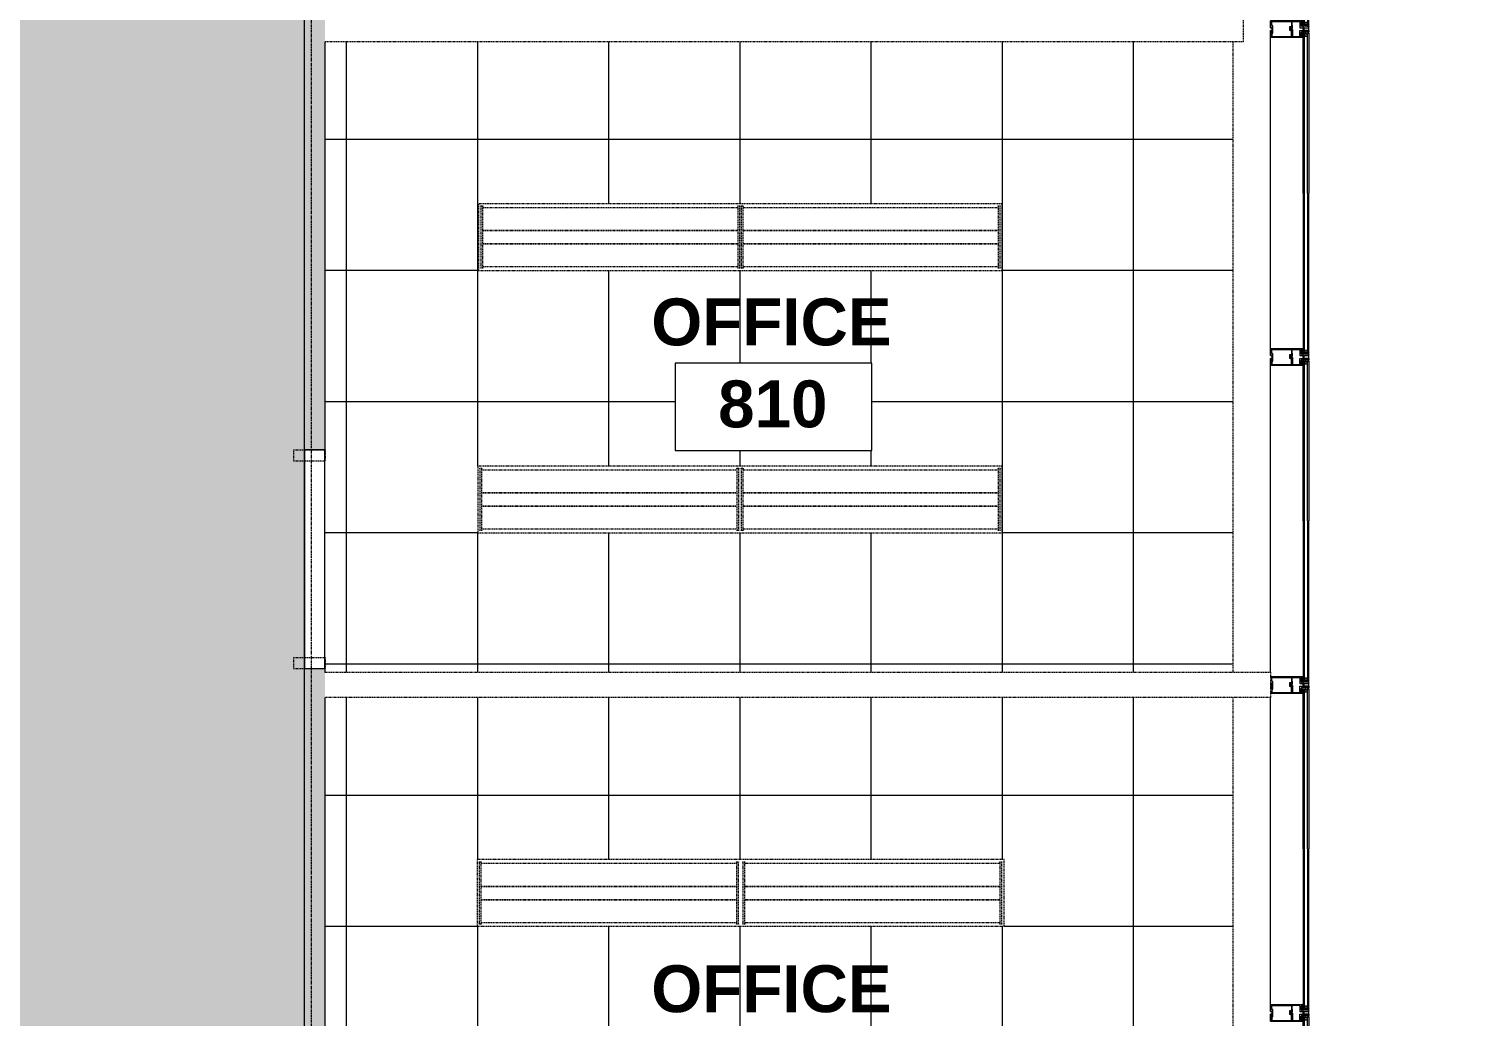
# Model space of a CAD drawing. Header units: inches. Extents: x -203 to 2853, y -968 to 768.
# Drawn here: x 1503 to 1768.9, y 44.2 to 224.9 of the extents above; entities that cross this region are included whole.
import ezdxf

# ---------------------------------------------------------------- set-up
doc = ezdxf.new("R2010")
doc.units = ezdxf.units.IN
doc.header["$MEASUREMENT"] = 0
doc.linetypes.add('Demolished', pattern=[0.1875, 0.125, -0.0625])
doc.linetypes.add('Grid Line 1_2_', pattern=[0.875, 0.5, -0.125, 0.125, -0.125])
for name, color, linetype, lineweight in [('A-CLNG', 13, 'Continuous', 13), ('A-CLNG-PATT', 13, 'Continuous', 13), ('A-DETL-GENF', 92, 'Continuous', 9), ('A-DETL-THIN', 151, 'Continuous', 9), ('A-DOOR', 31, 'Continuous', 13), ('A-DOOR-FRAM', 31, 'Continuous', 20), ('A-Glaz-Exst', 7, 'Continuous', 9), ('A-WALL', 113, 'Continuous', 13), ('A-WALL-PATT', 111, 'Continuous', 13), ('E-LITE-EQPM', 33, 'Continuous', 13), ('G-ANNO-TEXT', 231, 'Continuous', 9), ('I-WALL', 2, 'Continuous', 13), ('Jenner and Block 9fl_BB - MODIFIED_pb_dwg', 8, 'Continuous', 9), ('S-GRID', 1, 'Continuous', 9)]:
    doc.layers.add(name, color=color, linetype=linetype, lineweight=lineweight)
doc.styles.add('Swis721 Lt BT_B', font='', dxfattribs={"height": 8.583975})
doc.styles.get('Swis721 Lt BT_B').set_extended_font_data('Swis721 Lt BT', bold=True)

# ---------------------------------------------------------------- blocks, each defined once
blk = doc.blocks.new('Single Flush - OTJ_SOLIDFLUSH_ALUM-5611433-LEVEL 8 - DEMO RCP')
at = {"layer": 'A-DOOR-FRAM', "color": 250, "linetype": 'Demolished'}
for p, q in [((-20, -3.875), (-20, 1.875)), ((-20, 1.875), (-18, 1.875)), ((-18, -3.875), (-18, 1.875)), ((18.000004, -3.875), (18.000004, 1.875)), ((18.000004, 1.875), (20.000004, 1.875)), ((20.000004, -3.875), (20.000004, 1.875)), ((-20, -3.875), (-18, -3.875)), ((18.000004, -3.875), (20.000004, -3.875))]:
    blk.add_line(p, q, dxfattribs=at)
blk = doc.blocks.new('L-Recessed-Axis-Day-Acrylic - 1 x 4 - SILEA-5140763-LEVEL 8 - DEMO RCP')
at = {"layer": 'E-LITE-EQPM', "color": 7, "linetype": 'Demolished', "lineweight": 9}
for p, q in [((-23.34, 5.7), (-23.7, 5.7)), ((-23.7, 5.64), (-23.7, 5.7)), ((-23.7, 5.7), (-23.7, 5.64)), ((-23.7, -5.64), (-23.7, 5.64)), ((-23.34, 5.64), (-23.34, 5.7)), ((-23.34, 5.7), (-23.34, 5.64)), ((-23.34, 5.64), (-23.34, -5.64)), ((-23.34, 5.41), (23.34, 5.41)), ((23.7, 5.7), (23.34, 5.7)), ((23.34, 5.64), (23.34, 5.7)), ((23.34, 5.7), (23.34, 5.64)), ((23.34, -5.64), (23.34, 5.64)), ((23.7, 5.64), (23.7, 5.7)), ((23.7, 5.7), (23.7, 5.64)), ((23.7, 5.64), (23.7, -5.64)), ((-23.34, 1.24), (23.34, 1.24)), ((-23.34, 1.2), (23.34, 1.2)), ((-23.34, -1.2), (23.34, -1.2)), ((-23.34, -1.24), (23.34, -1.24)), ((-23.7, -5.64), (-23.7, -5.7)), ((-23.7, -5.7), (-23.7, -5.64)), ((-23.7, -5.7), (-23.34, -5.7)), ((-23.34, -5.41), (23.34, -5.41)), ((-23.34, -5.64), (-23.34, -5.7)), ((-23.34, -5.7), (-23.34, -5.64)), ((23.34, -5.64), (23.34, -5.7)), ((23.34, -5.7), (23.34, -5.64)), ((23.34, -5.7), (23.7, -5.7)), ((23.7, -5.64), (23.7, -5.7)), ((23.7, -5.7), (23.7, -5.64))]:
    blk.add_line(p, q, dxfattribs=at)
blk = doc.blocks.new('L-Recessed-Axis-Day-Acrylic - 1 x 4 - SILEA-V22-LEVEL 8 - DEMO RCP')
at = {"layer": 'E-LITE-EQPM', "color": 7, "linetype": 'Demolished', "lineweight": 9}
for p, q in [((-23.34, 5.7), (-23.7, 5.7)), ((-23.7, 5.64), (-23.7, 5.7)), ((-23.7, 5.7), (-23.7, 5.64)), ((-23.7, -5.64), (-23.7, 5.64)), ((-23.34, 5.64), (-23.34, 5.7)), ((-23.34, 5.7), (-23.34, 5.64)), ((-23.34, 5.64), (-23.34, -5.64)), ((-23.34, 5.41), (23.34, 5.41)), ((23.7, 5.7), (23.34, 5.7)), ((23.34, 5.64), (23.34, 5.7)), ((23.34, 5.7), (23.34, 5.64)), ((23.34, -5.64), (23.34, 5.64)), ((23.7, 5.64), (23.7, 5.7)), ((23.7, 5.7), (23.7, 5.64)), ((23.7, 5.64), (23.7, -5.64)), ((-23.34, 1.24), (23.34, 1.24)), ((-23.34, 1.2), (23.34, 1.2)), ((-23.34, -1.2), (23.34, -1.2)), ((-23.34, -1.24), (23.34, -1.24)), ((-23.7, -5.64), (-23.7, -5.7)), ((-23.7, -5.7), (-23.7, -5.64)), ((-23.7, -5.7), (-23.34, -5.7)), ((-23.34, -5.41), (23.34, -5.41)), ((-23.34, -5.64), (-23.34, -5.7)), ((-23.34, -5.7), (-23.34, -5.64)), ((23.34, -5.64), (23.34, -5.7)), ((23.34, -5.7), (23.34, -5.64)), ((23.34, -5.7), (23.7, -5.7)), ((23.7, -5.64), (23.7, -5.7)), ((23.7, -5.7), (23.7, -5.64))]:
    blk.add_line(p, q, dxfattribs=at)
blk = doc.blocks.new('Jenner and Block 9fl_BB - MODIFIED_pb_dwg_CW-STRIP-5619057-LEVEL 8 - DEMO RCP')
at = {"layer": 'A-Glaz-Exst'}
for p, q in [((-127.34, -53.32), (-127.56, -52.8)), ((-127.5, -52.64), (-124.39, -51.32)), ((-124.23, -51.38), (-123.91, -52.13)), ((-124.09, -52.63), (-124.08, -52.59)), ((-124.09, -52.78), (-124.03, -52.91)), ((-124.06, -52.65), (-124.04, -52.6)), ((-124.05, -51.17), (-123.01, -50.73)), ((-124.04, -52.43), (-123.99, -52.37)), ((-124.01, -52.57), (-123.8, -52.48)), ((-123.96, -52.47), (-123.97, -52.44)), ((-123.96, -52.36), (-123.88, -52.36)), ((-123.92, -52.42), (-123.9, -52.45)), ((-123.75, -52.48), (-123.71, -52.5)), ((-123.74, -52.44), (-123.69, -52.46)), ((-123.25, -53.69), (-123.64, -52.78)), ((-123.59, -52.56), (-123.13, -53.64)), ((-121.88, -51.54), (-122.01, -51.58)), ((-121.75, -51.73), (-121.85, -51.55)), ((-121.68, -51.87), (-121.79, -51.93)), ((-121.72, -51.64), (-121.66, -51.83)), ((-120.76, -51.54), (-120.96, -51.08)), ((-127.2, -53.33), (-127.26, -53.35)), ((-126.62, -54.54), (-127.12, -53.36)), ((-126.7, -54.61), (-126.64, -54.58)), ((-126.42, -55.17), (-123.32, -53.85)), ((-122.97, -53.7), (-121.94, -53.26))]:
    blk.add_line(p, q, dxfattribs=at)
at = {"layer": 'A-Glaz-Exst', "flags": 128}
for points in [[(-132.82, -23.8), (-121.39, -50.72), (-121.16, -50.62), (-132.59, -23.7)], [(-133.51, -24.09), (-122.34, -50.38), (-122.08, -51.01), (-121.85, -50.92), (-133.28, -23.99)], [(-122.46, -50.43), (-122.48, -50.37), (-127.89, -52.67), (-127.4, -53.82), (-127.17, -53.72), (-127.4, -53.82), (-127.89, -52.67), (-122.48, -50.37), (-122.46, -50.43), (-122.34, -50.38), (-122.46, -50.43), (-122.69, -50.53)], [(-122.34, -50.38), (-122.54, -50.87), (-122.2, -50.73), (-122.69, -50.53), (-122.37, -51.28)], [(-121.99, -50.5), (-122.02, -50.42), (-121.62, -50.24), (-121.59, -50.33)], [(-121.96, -50.56), (-121.94, -50.62), (-121.84, -50.78), (-121.49, -50.63), (-121.54, -50.45), (-121.56, -50.39)], [(-109.83, -79.22), (-121.26, -52.3), (-121.49, -52.4), (-121.22, -53.03), (-121.34, -53.08), (-121.31, -53.13), (-126.72, -55.43), (-127.21, -54.28), (-126.95, -54.17), (-126.98, -54.18), (-127.21, -54.28), (-126.72, -55.43), (-121.31, -53.13), (-121.34, -53.08), (-121.57, -53.17)], [(-123.94, -52.21), (-124.27, -52.35), (-124.17, -52.58), (-123.98, -52.5)], [(-123.87, -52.45), (-123.67, -52.37), (-124.11, -51.34)], [(-124.08, -52.57), (-124.09, -52.55), (-123.98, -52.5), (-124, -52.45), (-124.02, -52.45)], [(-123.87, -52.39), (-123.89, -52.4), (-123.87, -52.45), (-123.76, -52.41), (-123.75, -52.43)], [(-122.85, -50.8), (-122.46, -51.72), (-121.94, -51.5), (-121.95, -51.47), (-121.99, -51.48), (-122.01, -51.45), (-121.87, -51.38), (-121.85, -51.42), (-121.89, -51.45), (-121.88, -51.47), (-121.82, -51.45), (-120.96, -51.08), (-121.06, -50.85)], [(-121.87, -53.1), (-122.26, -52.18), (-121.74, -51.96), (-121.73, -51.99), (-121.77, -52.01), (-121.75, -52.05), (-121.61, -51.99), (-121.63, -51.95), (-121.67, -51.96), (-121.68, -51.93), (-121.57, -51.89), (-121.69, -51.6), (-121.7, -51.6), (-121.69, -51.6), (-121.57, -51.89), (-120.76, -51.54), (-120.67, -51.77), (-121.82, -52.26)], [(-121.82, -51.45), (-120.96, -51.08), (-121.06, -50.85), (-122.21, -51.34)], [(-122.05, -51.56), (-122.05, -51.55), (-121.94, -51.5)], [(-110.06, -79.32), (-121.22, -53.03), (-121.71, -52.83), (-121.37, -52.68), (-121.57, -53.17), (-121.88, -52.43)], [(-121.7, -51.74), (-121.82, -51.45), (-121.7, -51.74), (-121.71, -51.74)], [(-121.81, -51.97), (-121.8, -51.98), (-121.74, -51.96)], [(-121.08, -52.63), (-121.11, -52.57), (-121.15, -52.39), (-120.81, -52.24), (-120.71, -52.4), (-120.68, -52.46)], [(-121.06, -52.69), (-121.02, -52.77), (-120.62, -52.6), (-120.66, -52.52)], [(-109.37, -79.03), (-120.8, -52.1), (-120.57, -52), (-109.14, -78.93)], [(-126.88, -54.24), (-126.91, -54.19), (-127.09, -53.75), (-126.74, -54.59)], [(-126.92, -54.33), (-126.83, -54.53), (-126.86, -54.54), (-126.88, -54.5), (-126.92, -54.51), (-126.86, -54.66), (-126.82, -54.64), (-126.84, -54.6), (-126.81, -54.58), (-126.59, -55.1)]]:
    blk.add_lwpolyline(points, dxfattribs=at)
blk.add_lwpolyline([(-120.67, -51.77), (-120.76, -51.54), (-121.57, -51.89), (-120.76, -51.54)], close=True, dxfattribs=at)
at = {"layer": 'A-Glaz-Exst'}
for centre, radius in [((-121.98, -50.53), 0.0312), ((-121.57, -50.36), 0.0313), ((-121.07, -52.66), 0.0312), ((-120.67, -52.49), 0.0312)]:
    blk.add_circle(centre, radius, dxfattribs=at)
for centre, radius, start, end in [((-127.45, -52.75), 0.125, 113.0045, 203.0045), ((-124.34, -51.43), 0.125, 23.0045, 113.0045), ((-124, -51.29), 0.125, 113.0045, 203.0045), ((-124.01, -52.66), 0.089, 160.7135, 253.0177), ((-124.03, -52.23), 0.548, 263.7768, 322.8434), ((-124.09, -52.58), 0.0197, 337.7655, 23.0045), ((-123.99, -52.65), 0.0695, 179.3043, 235.285), ((-124.03, -52.58), 0.0139, 50.356, 225.537), ((-124.03, -52.44), 0.016, 138.4428, 293.0045), ((-124.03, -52.23), 0.517, 269.0257, 316.9833), ((-124.05, -52.6), 0.0118, 337.7655, 45.537), ((-124.02, -52.26), 0.451, 268.6149, 317.394), ((-124.03, -52.23), 0.673, 269.5765, 305.68), ((-124.02, -52.56), 0.0118, 230.356, 293.0045), ((-123.96, -52.4), 0.04, 87.5662, 138.4428), ((-123.94, -52.43), 0.0306, 26.7074, 199.3016), ((-123.93, -52.46), 0.0306, 206.7074, 19.3016), ((-123.97, -52.16), 0.0625, 293.0045, 23.0045), ((-123.88, -52.38), 0.016, 293.0045, 87.5662), ((-123.8, -52.47), 0.0118, 293.0045, 355.653), ((-123.77, -52.47), 0.0139, 0.472, 175.653), ((-123.75, -52.47), 0.0118, 180.472, 248.2435), ((-123.73, -52.43), 0.0197, 203.0045, 248.2435), ((-123.75, -52.55), 0.0695, 350.7239, 46.7046), ((-123.73, -52.54), 0.089, 332.9913, 65.2955), ((-122.96, -50.85), 0.125, 23.0045, 113.0045), ((-122.22, -51.15), 0.313, 76.1346, 149.8744), ((-122.18, -51.16), 0.221, 68.0045, 194.8744), ((-122.26, -51.23), 0.125, 203.0045, 293.0045), ((-121.97, -51.25), 0.257, 114.4891, 201.5199), ((-122.02, -51.55), 0.0312, 203.0045, 288.0045), ((-121.98, -53.15), 0.125, 293.0045, 23.0045), ((-121.77, -52.38), 0.125, 113.0045, 203.0045), ((-121.88, -51.57), 0.0312, 23.0045, 108.0045), ((-121.67, -52.37), 0.221, 211.1346, 338.0045), ((-121.43, -51.25), 0.531, 84.932, 141.077), ((-121.58, -52.16), 0.257, 204.4891, 291.5199), ((-121.78, -51.95), 0.0312, 118.0045, 203.0045), ((-121.69, -52.41), 0.313, 256.1346, 329.8744), ((-121.72, -51.71), 0.0313, 208.0045, 293.0045), ((-121.69, -51.63), 0.0313, 113.0045, 198.0045), ((-121.55, -50.92), 0.145, 75.2021, 272.5168), ((-121.69, -51.84), 0.0312, 298.0045, 23.0045), ((-121.46, -50.89), 0.13, 309.3067, 96.5963), ((-121.06, -50.72), 0.266, 174.932, 231.077), ((-121.01, -50.7), 0.266, 174.932, 231.077), ((-121.21, -51.77), 0.531, 264.932, 321.077), ((-120.95, -50.67), 0.266, 174.932, 231.077), ((-121.06, -52.09), 0.145, 133.4921, 330.8069), ((-120.89, -50.65), 0.266, 174.932, 231.077), ((-120.97, -52.04), 0.13, 309.4127, 96.7023), ((-120.57, -51.87), 0.266, 174.932, 231.077), ((-120.52, -51.85), 0.266, 174.932, 231.077), ((-120.46, -51.82), 0.266, 174.932, 231.077), ((-120.4, -51.8), 0.266, 174.932, 231.077), ((-127.29, -53.29), 0.0625, 203.0045, 293.0045), ((-127.18, -53.39), 0.0625, 23.0045, 113.0045), ((-127.15, -53.78), 0.0625, 23.0045, 113.0045), ((-127.15, -53.78), 0.0625, 23.0045, 113.0045), ((-126.94, -54.2), 0.0312, 23.0045, 113.0045), ((-126.94, -54.2), 0.0312, 23.0045, 113.0045), ((-126.89, -54.31), 0.0312, 113.0045, 203.0045), ((-126.91, -54.26), 0.0313, 293.0045, 23.0045), ((-126.71, -54.58), 0.0312, 203.0045, 293.0045), ((-126.65, -54.55), 0.0313, 293.0045, 23.0045), ((-126.47, -55.05), 0.125, 203.0045, 293.0045), ((-123.37, -53.73), 0.125, 293.0045, 23.0045), ((-123.02, -53.59), 0.125, 203.0045, 293.0045)]:
    blk.add_arc(centre, radius, start, end, dxfattribs=at)
blk = doc.blocks.new('Jenner and Block 9fl_BB - MODIFIED_pb_dwg_CW-STRIP-V20-LEVEL 8 - DEMO RCP')
at = {"layer": 'A-Glaz-Exst'}
for p, q in [((-127.34, -53.32), (-127.56, -52.8)), ((-127.5, -52.64), (-124.39, -51.32)), ((-124.23, -51.38), (-123.91, -52.13)), ((-124.09, -52.63), (-124.08, -52.59)), ((-124.09, -52.78), (-124.03, -52.91)), ((-124.06, -52.65), (-124.04, -52.6)), ((-124.05, -51.17), (-123.01, -50.73)), ((-124.04, -52.43), (-123.99, -52.37)), ((-124.01, -52.57), (-123.8, -52.48)), ((-123.96, -52.47), (-123.97, -52.44)), ((-123.96, -52.36), (-123.88, -52.36)), ((-123.92, -52.42), (-123.9, -52.45)), ((-123.75, -52.48), (-123.71, -52.5)), ((-123.74, -52.44), (-123.69, -52.46)), ((-123.25, -53.69), (-123.64, -52.78)), ((-123.59, -52.56), (-123.13, -53.64)), ((-121.88, -51.54), (-122.01, -51.58)), ((-121.75, -51.73), (-121.85, -51.55)), ((-121.68, -51.87), (-121.79, -51.93)), ((-121.72, -51.64), (-121.66, -51.83)), ((-120.76, -51.54), (-120.96, -51.08)), ((-127.2, -53.33), (-127.26, -53.35)), ((-126.62, -54.54), (-127.12, -53.36)), ((-126.7, -54.61), (-126.64, -54.58)), ((-126.42, -55.17), (-123.32, -53.85)), ((-122.97, -53.7), (-121.94, -53.26))]:
    blk.add_line(p, q, dxfattribs=at)
at = {"layer": 'A-Glaz-Exst', "flags": 128}
for points in [[(-132.82, -23.8), (-121.39, -50.72), (-121.16, -50.62), (-132.59, -23.7)], [(-133.51, -24.09), (-122.34, -50.38), (-122.08, -51.01), (-121.85, -50.92), (-133.28, -23.99)], [(-122.46, -50.43), (-122.48, -50.37), (-127.89, -52.67)], [(-127.89, -52.67), (-122.48, -50.37), (-122.46, -50.43), (-122.34, -50.38), (-122.46, -50.43), (-122.69, -50.53)], [(-122.34, -50.38), (-122.54, -50.87), (-122.2, -50.73), (-122.69, -50.53), (-122.37, -51.28)], [(-121.99, -50.5), (-122.02, -50.42), (-121.62, -50.24), (-121.59, -50.33)], [(-121.96, -50.56), (-121.94, -50.62), (-121.84, -50.78), (-121.49, -50.63), (-121.54, -50.45), (-121.56, -50.39)], [(-109.83, -79.22), (-121.26, -52.3), (-121.49, -52.4), (-121.22, -53.03), (-121.34, -53.08), (-121.31, -53.13), (-126.72, -55.43)], [(-126.72, -55.43), (-121.31, -53.13), (-121.34, -53.08), (-121.57, -53.17)], [(-123.94, -52.21), (-124.27, -52.35), (-124.17, -52.58), (-123.98, -52.5)], [(-123.87, -52.45), (-123.67, -52.37), (-124.11, -51.34)], [(-124.08, -52.57), (-124.09, -52.55), (-123.98, -52.5), (-124, -52.45), (-124.02, -52.45)], [(-123.87, -52.39), (-123.89, -52.4), (-123.87, -52.45), (-123.76, -52.41), (-123.75, -52.43)], [(-122.85, -50.8), (-122.46, -51.72), (-121.94, -51.5), (-121.95, -51.47), (-121.99, -51.48), (-122.01, -51.45), (-121.87, -51.38), (-121.85, -51.42), (-121.89, -51.45), (-121.88, -51.47), (-121.82, -51.45), (-120.96, -51.08), (-121.06, -50.85)], [(-121.87, -53.1), (-122.26, -52.18), (-121.74, -51.96), (-121.73, -51.99), (-121.77, -52.01), (-121.75, -52.05), (-121.61, -51.99), (-121.63, -51.95), (-121.67, -51.96), (-121.68, -51.93), (-121.57, -51.89), (-121.69, -51.6), (-121.7, -51.6), (-121.69, -51.6), (-121.57, -51.89), (-120.76, -51.54), (-120.67, -51.77), (-121.82, -52.26)], [(-121.82, -51.45), (-120.96, -51.08), (-121.06, -50.85), (-122.21, -51.34)], [(-122.05, -51.56), (-122.05, -51.55), (-121.94, -51.5)], [(-110.06, -79.32), (-121.22, -53.03), (-121.71, -52.83), (-121.37, -52.68), (-121.57, -53.17), (-121.88, -52.43)], [(-121.7, -51.74), (-121.82, -51.45), (-121.7, -51.74), (-121.71, -51.74)], [(-121.81, -51.97), (-121.8, -51.98), (-121.74, -51.96)], [(-121.08, -52.63), (-121.11, -52.57), (-121.15, -52.39), (-120.81, -52.24), (-120.71, -52.4), (-120.68, -52.46)], [(-121.06, -52.69), (-121.02, -52.77), (-120.62, -52.6), (-120.66, -52.52)], [(-109.37, -79.03), (-120.8, -52.1), (-120.57, -52), (-109.14, -78.93)], [(-126.88, -54.24), (-126.91, -54.19), (-127.09, -53.75), (-126.74, -54.59)], [(-126.92, -54.33), (-126.83, -54.53), (-126.86, -54.54), (-126.88, -54.5), (-126.92, -54.51), (-126.86, -54.66), (-126.82, -54.64), (-126.84, -54.6), (-126.81, -54.58), (-126.59, -55.1)]]:
    blk.add_lwpolyline(points, dxfattribs=at)
for points in [[(-120.67, -51.77), (-120.76, -51.54), (-121.57, -51.89), (-120.76, -51.54)], [(-127.4, -53.82), (-127.17, -53.72)], [(-127.21, -54.28), (-126.95, -54.17), (-126.98, -54.18)]]:
    blk.add_lwpolyline(points, close=True, dxfattribs=at)
at = {"layer": 'A-Glaz-Exst'}
for centre, radius in [((-121.98, -50.53), 0.0312), ((-121.57, -50.36), 0.0313), ((-121.07, -52.66), 0.0312), ((-120.67, -52.49), 0.0312)]:
    blk.add_circle(centre, radius, dxfattribs=at)
for centre, radius, start, end in [((-127.45, -52.75), 0.125, 113.0045, 203.0045), ((-124.34, -51.43), 0.125, 23.0045, 113.0045), ((-124, -51.29), 0.125, 113.0045, 203.0045), ((-124.01, -52.66), 0.089, 160.7135, 253.0177), ((-124.03, -52.23), 0.548, 263.7768, 322.8434), ((-124.09, -52.58), 0.0197, 337.7655, 23.0045), ((-123.99, -52.65), 0.0695, 179.3043, 235.285), ((-124.03, -52.58), 0.0139, 50.356, 225.537), ((-124.03, -52.44), 0.016, 138.4428, 293.0045), ((-124.03, -52.23), 0.517, 269.0257, 316.9833), ((-124.05, -52.6), 0.0118, 337.7655, 45.537), ((-124.02, -52.26), 0.451, 268.6149, 317.394), ((-124.03, -52.23), 0.673, 269.5765, 305.68), ((-124.02, -52.56), 0.0118, 230.356, 293.0045), ((-123.96, -52.4), 0.04, 87.5662, 138.4428), ((-123.94, -52.43), 0.0306, 26.7074, 199.3016), ((-123.93, -52.46), 0.0306, 206.7074, 19.3016), ((-123.97, -52.16), 0.0625, 293.0045, 23.0045), ((-123.88, -52.38), 0.016, 293.0045, 87.5662), ((-123.8, -52.47), 0.0118, 293.0045, 355.653), ((-123.77, -52.47), 0.0139, 0.472, 175.653), ((-123.75, -52.47), 0.0118, 180.472, 248.2435), ((-123.73, -52.43), 0.0197, 203.0045, 248.2435), ((-123.75, -52.55), 0.0695, 350.7239, 46.7046), ((-123.73, -52.54), 0.089, 332.9913, 65.2955), ((-122.96, -50.85), 0.125, 23.0045, 113.0045), ((-122.22, -51.15), 0.313, 76.1346, 149.8744), ((-122.18, -51.16), 0.221, 68.0045, 194.8744), ((-122.26, -51.23), 0.125, 203.0045, 293.0045), ((-121.97, -51.25), 0.257, 114.4891, 201.5199), ((-122.02, -51.55), 0.0312, 203.0045, 288.0045), ((-121.98, -53.15), 0.125, 293.0045, 23.0045), ((-121.77, -52.38), 0.125, 113.0045, 203.0045), ((-121.88, -51.57), 0.0312, 23.0045, 108.0045), ((-121.67, -52.37), 0.221, 211.1346, 338.0045), ((-121.43, -51.25), 0.531, 84.932, 141.077), ((-121.58, -52.16), 0.257, 204.4891, 291.5199), ((-121.78, -51.95), 0.0312, 118.0045, 203.0045), ((-121.69, -52.41), 0.313, 256.1346, 329.8744), ((-121.72, -51.71), 0.0313, 208.0045, 293.0045), ((-121.69, -51.63), 0.0313, 113.0045, 198.0045), ((-121.55, -50.92), 0.145, 75.2021, 272.5168), ((-121.69, -51.84), 0.0312, 298.0045, 23.0045), ((-121.46, -50.89), 0.13, 309.3067, 96.5963), ((-121.06, -50.72), 0.266, 174.932, 231.077), ((-121.01, -50.7), 0.266, 174.932, 231.077), ((-121.21, -51.77), 0.531, 264.932, 321.077), ((-120.95, -50.67), 0.266, 174.932, 231.077), ((-121.06, -52.09), 0.145, 133.4921, 330.8069), ((-120.89, -50.65), 0.266, 174.932, 231.077), ((-120.97, -52.04), 0.13, 309.4127, 96.7023), ((-120.57, -51.87), 0.266, 174.932, 231.077), ((-120.52, -51.85), 0.266, 174.932, 231.077), ((-120.46, -51.82), 0.266, 174.932, 231.077), ((-120.4, -51.8), 0.266, 174.932, 231.077), ((-127.29, -53.29), 0.0625, 203.0045, 293.0045), ((-127.18, -53.39), 0.0625, 23.0045, 113.0045), ((-127.15, -53.78), 0.0625, 23.0045, 113.0045), ((-127.15, -53.78), 0.0625, 23.0045, 113.0045), ((-126.94, -54.2), 0.0312, 23.0045, 113.0045), ((-126.94, -54.2), 0.0312, 23.0045, 113.0045), ((-126.89, -54.31), 0.0312, 113.0045, 203.0045), ((-126.91, -54.26), 0.0313, 293.0045, 23.0045), ((-126.71, -54.58), 0.0312, 203.0045, 293.0045), ((-126.65, -54.55), 0.0313, 293.0045, 23.0045), ((-126.47, -55.05), 0.125, 203.0045, 293.0045), ((-123.37, -53.73), 0.125, 293.0045, 23.0045), ((-123.02, -53.59), 0.125, 203.0045, 293.0045)]:
    blk.add_arc(centre, radius, start, end, dxfattribs=at)
blk = doc.blocks.new('Jenner and Block 9fl_BB - MODIFIED_pb_dwg-4752101-LEVEL 8 - DEMO RCP')
at = {"layer": 'A-Glaz-Exst'}
for p, q in [((1730.17, 166.45), (1730.17, 223.45)), ((1730.17, 107.26), (1730.17, 163.45)), ((1730.17, 46.45), (1730.17, 102.64))]:
    blk.add_line(p, q, dxfattribs=at)
at = {"rotation": 336.9955198969619}
for name, p in [('Jenner and Block 9fl_BB - MODIFIED_pb_dwg_CW-STRIP-5619057-LEVEL 8 - DEMO RCP', (1868.48, 224.95)), ('Jenner and Block 9fl_BB - MODIFIED_pb_dwg_CW-STRIP-5619057-LEVEL 8 - DEMO RCP', (1868.48, 164.95)), ('Jenner and Block 9fl_BB - MODIFIED_pb_dwg_CW-STRIP-V20-LEVEL 8 - DEMO RCP', (1868.48, 104.95)), ('Jenner and Block 9fl_BB - MODIFIED_pb_dwg_CW-STRIP-5619057-LEVEL 8 - DEMO RCP', (1868.48, 44.95))]:
    blk.add_blockref(name, p, dxfattribs=at)

msp = doc.modelspace()

# ---------------------------------------------------------------- hatches: boundary and pattern name
at = {"layer": 'A-CLNG-PATT', "linetype": 'Demolished'}
h = msp.add_hatch(dxfattribs=at)
h.set_pattern_fill('FP_6', color=135, style=0, pattern_type=2)
h.set_pattern_definition([(270, (1585.11, -11.207), (-24, -1e-15), []), (180, (1585.11, -11.207), (3e-15, 24), [])])
h.paths.add_polyline_path([(1242.64, -524.94), (1674.68, -524.94), (1674.68, -524.65), (1723.3, -524.65), (1723.3, -378.61), (1502.19, -378.61), (1502.19, -381.44), (1198.61, -381.44), (1198.61, -415.71), (1608.83, -415.71), (1608.83, -419.21), (1198.61, -419.21), (1198.61, -524.94), (1203.94, -524.94)], flags=0)
h.paths.add_polyline_path([(1553.86, -523.31), (1542.73, -523.31), (1542.73, -499.31), (1566.73, -499.31), (1566.73, -523.31)], flags=0)
h.paths.add_polyline_path([(1266.11, -523.31), (1242.73, -523.31), (1242.73, -499.31), (1266.73, -499.31), (1266.73, -523.31)], flags=0)
h.paths.add_polyline_path([(1429.11, -482.21), (1428.33, -482.11), (1427.61, -481.81), (1426.99, -481.33), (1426.51, -480.71), (1426.21, -479.98), (1426.11, -479.21), (1426.21, -478.43), (1426.51, -477.71), (1426.99, -477.09), (1427.61, -476.61), (1428.33, -476.31), (1429.11, -476.21), (1429.89, -476.31), (1430.61, -476.61), (1431.23, -477.09), (1431.71, -477.71), (1432.01, -478.43), (1432.11, -479.21), (1432.01, -479.98), (1431.71, -480.71), (1431.23, -481.33), (1430.61, -481.81), (1429.89, -482.11)], flags=0)
h.paths.add_polyline_path([(1357.11, -482.21), (1356.33, -482.11), (1355.61, -481.81), (1354.99, -481.33), (1354.51, -480.71), (1354.21, -479.98), (1354.11, -479.21), (1354.21, -478.43), (1354.51, -477.71), (1354.99, -477.09), (1355.61, -476.61), (1356.33, -476.31), (1357.11, -476.21), (1357.89, -476.31), (1358.61, -476.61), (1359.23, -477.09), (1359.71, -477.71), (1360.01, -478.43), (1360.11, -479.21), (1360.01, -479.98), (1359.71, -480.71), (1359.23, -481.33), (1358.61, -481.81), (1357.89, -482.11)], flags=0)
h.paths.add_polyline_path([(1213.11, -482.21), (1212.33, -482.11), (1211.61, -481.81), (1210.99, -481.33), (1210.51, -480.71), (1210.21, -479.98), (1210.11, -479.21), (1210.21, -478.43), (1210.51, -477.71), (1210.99, -477.09), (1211.61, -476.61), (1212.33, -476.31), (1213.11, -476.21), (1213.89, -476.31), (1214.61, -476.61), (1215.23, -477.09), (1215.71, -477.71), (1216.01, -478.43), (1216.11, -479.21), (1216.01, -479.98), (1215.71, -480.71), (1215.23, -481.33), (1214.61, -481.81), (1213.89, -482.11)], flags=0)
h.paths.add_polyline_path([(1501.11, -482.21), (1500.33, -482.11), (1499.61, -481.81), (1498.99, -481.33), (1498.51, -480.71), (1498.21, -479.98), (1498.11, -479.21), (1498.21, -478.43), (1498.51, -477.71), (1498.99, -477.09), (1499.61, -476.61), (1500.33, -476.31), (1501.11, -476.21), (1501.89, -476.31), (1502.61, -476.61), (1503.23, -477.09), (1503.71, -477.71), (1504.01, -478.43), (1504.11, -479.21), (1504.01, -479.98), (1503.71, -480.71), (1503.23, -481.33), (1502.61, -481.81), (1501.89, -482.11)], flags=0)
h.paths.add_polyline_path([(1285.11, -482.21), (1284.33, -482.11), (1283.61, -481.81), (1282.99, -481.33), (1282.51, -480.71), (1282.21, -479.98), (1282.11, -479.21), (1282.21, -478.43), (1282.51, -477.71), (1282.99, -477.09), (1283.61, -476.61), (1284.33, -476.31), (1285.11, -476.21), (1285.89, -476.31), (1286.61, -476.61), (1287.23, -477.09), (1287.71, -477.71), (1288.01, -478.43), (1288.11, -479.21), (1288.01, -479.98), (1287.71, -480.71), (1287.23, -481.33), (1286.61, -481.81), (1285.89, -482.11)], flags=0)
h.paths.add_polyline_path([(1698.78, -373.99), (1699.3, -373.99), (1699.3, -29.34), (1553.86, -29.34), (1553.86, -373.99), (1618.11, -373.99), (1618.11, -349.99), (1618.61, -349.99), (1618.61, -373.99), (1678.11, -373.99), (1678.11, -349.99), (1678.61, -349.99), (1678.61, -373.99), (1698.77, -373.99)], flags=0)
h.paths.add_polyline_path([(1558.61, -372.77), (1558.11, -372.77), (1558.11, -348.77), (1558.61, -348.77), (1558.61, -370.03)], flags=0)
h.paths.add_polyline_path([(1585.11, -312.98), (1584.99, -312.98), (1584.99, -309.43), (1680.99, -309.43), (1680.99, -312.98), (1618.11, -312.98)], flags=0)
h.paths.add_polyline_path([(1585.11, -216.98), (1585.11, -213.43), (1680.99, -213.43), (1680.99, -216.98)], flags=0)
h.paths.add_polyline_path([(1610.32, -208.6), (1610.32, -192.6), (1646.32, -192.6), (1646.32, -208.6)], flags=0)
h.paths.add_polyline_path([(1585.11, -144.98), (1585.11, -141.43), (1680.99, -141.43), (1680.99, -144.98), (1610.32, -144.98)], flags=0)
h.paths.add_polyline_path([(1668.4, -72.98), (1585.11, -72.98), (1585.11, -69.43), (1681.11, -69.43), (1681.11, -72.98)], flags=0)
h.paths.add_polyline_path([(1582.87, -13.03), (1723.3, -13.03), (1723.3, 102.64), (1557.17, 102.64), (1557.17, -1.34), (1582.73, -1.34), (1582.73, -13.03)], flags=0)
h.paths.add_polyline_path([(1678.07, 12.79), (1585, 12.79), (1585, 25), (1680.95, 25), (1680.95, 12.79)], flags=0)
h.paths.add_polyline_path([(1629.69, 25.83), (1621.25, 25.83), (1621.25, 41.83), (1657.25, 41.83), (1657.25, 25.83)], flags=0)
h.paths.add_polyline_path([(1681.43, 60.79), (1585, 60.79), (1585, 73), (1681.43, 73), (1681.43, 64.04)], flags=0)
h.paths.add_polyline_path([(1585.07, 107.26), (1723.3, 107.26), (1723.3, 222.64), (1557.17, 222.64), (1557.17, 107.26), (1585, 107.26)], flags=0)
h.paths.add_polyline_path([(1681.11, 132.79), (1585.11, 132.79), (1585.11, 145), (1681.11, 145), (1681.11, 133.27)], flags=0)
h.paths.add_polyline_path([(1649.05, 147.83), (1621.25, 147.83), (1621.25, 163.83), (1657.25, 163.83), (1657.25, 147.83)], flags=0)
h.paths.add_polyline_path([(1677.76, 180.79), (1585.27, 180.79), (1585.27, 193), (1681.11, 193), (1681.11, 180.79)], flags=0)
h.paths.add_polyline_path([(1567.47, 227.26), (1723.3, 227.26), (1723.3, 346.96), (1557.17, 346.96), (1557.17, 227.26), (1566.89, 227.26)], flags=0)
h.paths.add_polyline_path([(1681.06, 252.79), (1585.11, 252.79), (1585.11, 265), (1681.06, 265), (1681.06, 257.88)], flags=0)
h.paths.add_polyline_path([(1629.69, 266.83), (1621.25, 266.83), (1621.25, 282.83), (1657.25, 282.83), (1657.25, 266.83), (1639.37, 266.83)], flags=0)
h.paths.add_polyline_path([(1590.99, 300.79), (1585.11, 300.79), (1585.11, 313), (1681.22, 313), (1681.22, 300.79), (1600.66, 300.79)], flags=0)
at = {"layer": 'A-DETL-GENF'}
h = msp.add_hatch(color=9, dxfattribs=at)
h.paths.add_polyline_path([(660.98, -433.44), (660.98, -433.94), (656.69, -433.94), (656.69, -433.44)], flags=0)
h.paths.add_polyline_path([(131.76, -847.99), (290.74, -780.5), (227.71, -632.01), (203.3, -642.37), (194.97, -622.75), (199.23, -620.94), (205.75, -636.3), (297.88, -597.2), (299.68, -601.45), (231.97, -630.2), (295, -778.69), (401.08, -733.65), (338.06, -585.16), (336.5, -585.82), (334.7, -581.57), (419.28, -545.66), (421.09, -549.92), (342.31, -583.36), (405.34, -731.84), (515.31, -685.15), (511.69, -685.15), (511.69, -619.4), (491.89, -619.4), (491.89, -612.4), (492.01, -612.4), (492.01, -532.94), (471.73, -532.94), (471.73, -528.42), (457.91, -534.29), (456.1, -530.03), (470.83, -523.78), (471.73, -525.91), (471.73, -508.94), (495.73, -508.94), (495.73, -510.53), (555.67, -510.53), (555.67, -394.75), (560.67, -394.75), (560.67, -437.31), (560.17, -437.31), (560.17, -441.94), (560.67, -441.94), (560.67, -498.09), (620.88, -498.09), (620.88, -477.65), (625.88, -477.65), (625.88, -500.46), (758.51, -500.46), (758.46, -433.94), (754.23, -433.94), (754.23, -433.44), (758.51, -433.44), (758.51, -376.94), (697.48, -376.94), (697.48, -433.44), (721.73, -433.44), (721.73, -433.94), (693.48, -433.94), (693.48, -433.44), (696.98, -433.43), (696.98, -376.94), (661.48, -376.94), (661.48, -433.44), (660.98, -433.44), (660.98, -376.94), (625.46, -376.94), (625.46, -433.44), (624.19, -433.44), (624.19, -433.94), (625.46, -433.94), (625.46, -441.94), (600.17, -441.94), (600.17, -437.31), (620.83, -437.31), (620.83, -304.37), (601.17, -304.37), (601.17, -299.75), (634.61, -299.75), (634.61, -357.01), (665.48, -357.01), (665.48, -344.95), (665.98, -344.95), (665.98, -357.01), (696.98, -357.01), (696.98, -299.95), (699.23, -299.95), (699.23, -300.45), (697.48, -300.45), (697.48, -357.01), (733.48, -357.01), (733.48, -300.45), (731.73, -300.45), (731.73, -299.95), (757.71, -299.95), (757.71, -300.45), (733.98, -300.45), (733.98, -357.01), (793.96, -357.01), (793.96, -300.45), (790.21, -300.45), (790.21, -299.95), (793.96, -299.95), (793.96, -230.99), (634.98, -230.99), (634.98, -254.99), (560.67, -254.98), (560.67, -299.75), (561.17, -299.75), (561.17, -304.37), (560.67, -304.37), (560.67, -346.75), (555.67, -346.75), (555.67, -249.98), (564.59, -249.98), (564.59, -200.84), (575.84, -200.84), (575.84, -243.74), (630.36, -243.74), (630.36, -224.99), (674.86, -224.99), (674.86, -160.84), (555.74, -160.84), (555.74, 0.66), (596.73, 0.66), (596.73, -16.34), (638.73, -16.34), (638.73, 0.66), (700.73, 0.66), (700.73, -16.34), (742.73, -16.34), (742.73, 0.66), (804.73, 0.66), (804.73, -16.34), (846.73, -16.34), (846.73, 0.66), (908.73, 0.66), (908.73, -16.34), (950.73, -16.34), (950.73, 0.66), (1498.61, 0.66), (1498.61, -374.55), (1553.42, -374.55), (1553.42, 351.59), (1718.67, 351.59), (1718.67, 360.59), (1723.3, 360.59), (1723.3, 351.59), (1910.23, 351.59), (1910.23, 580.43), (-120.35, 580.43), (-120.35, 406.96), (48.71, 406.96), (48.71, 428.91), (66.73, 428.91), (66.73, 424.29), (53.33, 424.29), (53.33, 330.65), (48.71, 330.65), (48.71, 402.34), (-120.35, 402.34), (-120.35, 286.96), (48.71, 286.96), (48.71, 290.65), (53.33, 290.65), (53.33, 280.65), (48.71, 280.65), (48.71, 282.34), (-120.35, 282.34), (-120.35, 166.96), (48.71, 166.96), (48.71, 240.65), (53.33, 240.65), (53.33, 160.65), (48.71, 160.65), (48.71, 162.34), (-120.35, 162.34), (-120.35, 0.55), (-80.76, 0.55), (-80.76, -14.04), (48.71, -14.04), (48.71, 120.65), (53.33, 120.65), (53.33, -25.35), (48.71, -25.35), (48.71, -18.66), (-80.76, -18.66), (-80.76, -30.95), (-120.35, -30.95), (-120.35, -193.04), (48.71, -193.04), (48.71, -65.35), (53.33, -65.35), (53.33, -220.93), (67.88, -255.19), (63.62, -257), (48.71, -221.87), (48.71, -197.66), (-120.35, -197.66), (-120.35, -254.17), (-74.95, -361.1), (79.91, -295.37), (79.25, -293.82), (83.5, -292.01), (138.94, -422.62), (134.69, -424.43), (81.71, -299.63), (-73.15, -365.36), (42.29, -637.25), (197.13, -571.52), (169.07, -505.43), (173.33, -503.62), (203.19, -573.97), (182.94, -582.57), (183.6, -584.12), (179.34, -585.93), (178.68, -584.37), (44.1, -641.5), (120.3, -820.99)], flags=0)
h.paths.add_polyline_path([(225.76, -805.76), (216.38, -783.67), (238.47, -774.29), (247.85, -796.38), (227.71, -804.93)], flags=0)
h.paths.add_polyline_path([(446.67, -711.97), (437.29, -689.88), (459.38, -680.5), (468.76, -702.59), (455.33, -708.29)], flags=0)
h.paths.add_polyline_path([(516.31, -684.73), (893.34, -524.65), (963.74, -524.65), (963.74, -523.31), (943.94, -523.31), (943.94, -499.31), (963.74, -499.31), (963.74, -496.94), (968.74, -496.94), (968.74, -456.94), (963.74, -456.94), (963.74, -457.44), (946.48, -457.44), (946.48, -308.86), (799.96, -308.86), (799.96, -363.01), (764.51, -363.01), (764.51, -516.53), (744.73, -516.53), (744.73, -518.83), (942.73, -518.83), (942.73, -523.83), (744.73, -523.83), (744.73, -532.94), (725.26, -532.94), (725.26, -561.42), (744.73, -561.42), (744.73, -585.42), (725.26, -585.42), (725.26, -591.53), (659.62, -619.4), (590.81, -619.4), (590.81, -647.06), (516.73, -647.06), (516.73, -643.56), (587.31, -643.56), (587.31, -619.4), (516.31, -619.4), (516.31, -647.06)], flags=0)
h.paths.add_polyline_path([(658.19, -612.4), (718.26, -586.9), (718.26, -516.53), (499.01, -516.53), (499.01, -612.4), (641.71, -612.4)], flags=0)
h.paths.add_polyline_path([(266.06, -553.39), (246.26, -506.74), (353.03, -461.4), (225.02, -159.89), (218.14, -162.82), (216.66, -159.37), (120.3, -200.48), (112, -180.92), (112, -35.66), (108.25, -35.66), (108.25, 5.05), (112.87, 5.05), (112.87, -31.04), (203.26, -31.04), (203.26, 5.05), (260.18, 5.05), (261.13, 4.11), (257.73, 4.11), (257.73, 0.96), (258.26, 0.43), (250.87, 0.43), (250.87, -35.66), (237.05, -35.66), (237.05, -149.24), (363.42, -149.24), (363.42, -0.52), (297.73, -0.52), (297.73, 4.11), (495.73, 4.11), (495.73, -81.52), (491.11, -81.52), (491.11, -0.52), (368.05, -0.52), (368.05, -149.24), (491.11, -149.24), (491.11, -121.52), (495.73, -121.52), (495.73, -271.65), (491.11, -271.65), (491.11, -229.94), (467.11, -229.94), (467.11, -196.21), (491.11, -196.21), (491.11, -153.87), (237.05, -153.87), (237.05, -179.26), (294.82, -315.34), (491.11, -315.34), (491.11, -311.65), (495.73, -311.65), (495.73, -455.18), (418.47, -487.97), (416.67, -483.71), (491.11, -452.12), (491.11, -319.96), (296.78, -319.96), (374, -501.83), (379.85, -499.34), (381.65, -503.6), (372.58, -507.45), (361.98, -482.48), (304.78, -506.77), (315.23, -531.4), (266.31, -553.28)], flags=0)
h.paths.add_polyline_path([(266.31, -548.22), (309.2, -529.03), (293.38, -491.75), (250.13, -510.11), (250.18, -510.21), (271.83, -501.02), (281.21, -523.11), (259.56, -532.3), (266.06, -547.64)], flags=0)
h.paths.add_polyline_path([(3.31, -538.98), (-6.07, -516.89), (16.02, -507.51), (25.4, -529.6), (16.02, -533.58)], flags=0)
h.paths.add_polyline_path([(27.39, -520.28), (25.5, -516.06), (150.98, -462.8), (150.32, -461.25), (154.57, -459.44), (157.7, -466.8), (153.44, -468.61), (152.78, -467.06), (41.85, -514.15)], flags=0)
h.paths.add_polyline_path([(758.51, -510.53), (758.51, -505.09), (560.67, -505.09), (560.67, -510.53), (720.73, -510.53), (720.73, -508.94), (744.73, -508.94), (744.73, -510.53), (752.03, -510.53)], flags=0)
h.paths.add_polyline_path([(302.97, -502.51), (360.17, -478.23), (354.84, -465.66), (297.64, -489.95), (302.68, -501.83)], flags=0)
h.paths.add_polyline_path([(963.74, -452.44), (963.74, -308.86), (951.48, -308.86), (951.48, -452.44), (958.13, -452.44)], flags=0)
h.paths.add_polyline_path([(758.51, -370.94), (758.51, -363.01), (625.46, -363.01), (625.46, -370.94), (739.48, -370.94)], flags=0)
h.paths.add_polyline_path([(625.46, -357.01), (631.11, -357.01), (631.11, -304.37), (625.46, -304.37), (625.46, -350.03)], flags=0)
h.paths.add_polyline_path([(967.22, -347.36), (968.74, -347.36), (968.74, -342.74), (967.22, -342.74)], flags=0)
h.paths.add_polyline_path([(958.13, -303.86), (963.74, -303.86), (963.74, -267.34), (968.74, -267.34), (968.74, -227.34), (965.73, -227.33), (965.73, -224.72), (769.74, -224.72), (769.74, -224.99), (799.96, -224.99), (799.96, -303.86), (951.48, -303.86)], flags=0)
h.paths.add_polyline_path([(766.24, -224.99), (766.22, -205.94), (679.48, -205.94), (679.48, -224.99), (739.48, -224.99)], flags=0)
h.paths.add_polyline_path([(967.24, -222.33), (968.13, -222.33), (968.13, -204.94), (965.44, -204.94), (965.44, -199.94), (988.73, -199.94), (988.73, -161.74), (993.73, -161.74), (993.73, -121.74), (988.73, -121.74), (988.73, -121.34), (980.11, -121.34), (980.11, -122.59), (769.74, -122.59), (769.74, -217.72), (965.73, -217.72), (965.73, -222.33), (967.23, -222.33)], flags=0)
h.paths.add_polyline_path([(491.11, -201.31), (491.11, -200.83), (471.73, -200.83), (471.73, -201.31), (472.22, -201.31)], flags=0)
h.paths.add_polyline_path([(721.93, -201.31), (766.24, -201.31), (766.24, -119.34), (679.48, -119.34), (679.48, -201.31)], flags=0)
h.paths.add_polyline_path([(232.42, -168.37), (232.42, -156.73), (228.24, -158.51), (229.11, -160.57)], flags=0)
h.paths.add_polyline_path([(584.66, -146.84), (668.23, -146.84), (668.23, -111.34), (771.73, -111.34), (771.73, -24.34), (569.74, -24.34), (569.74, -146.84)], flags=0)
h.paths.add_polyline_path([(817.11, -111.34), (979.73, -111.34), (979.73, -24.34), (776.36, -24.34), (776.36, -111.34)], flags=0)
h.paths.add_polyline_path([(207.88, -31.04), (232.42, -31.04), (232.42, -29.34), (220.73, -29.34), (220.73, -1.34), (246.25, -1.34), (246.25, 0.43), (207.88, 0.43), (207.88, -29.43)], flags=0)
h.paths.add_polyline_path([(246.25, -31.04), (246.25, -29.34), (237.05, -29.34), (237.05, -31.04)], flags=0)
h.paths.add_polyline_path([(-93.75, -27.45), (-84.26, -27.45), (-84.26, -27.34), (-117.75, -27.34), (-117.75, -2.95), (-120.35, -2.95), (-120.35, -27.45), (-117.75, -27.45)], flags=0)
h.paths.add_polyline_path([(1495.17, 70.48), (1473.05, 70.48), (1473.05, 222.43), (1334.05, 222.43), (1334.05, 99.48), (1442.73, 99.48), (1442.73, 70.92), (1220.42, 70.92), (1220.42, 99.48), (1329.42, 99.48), (1329.42, 222.43), (1167.42, 222.43), (1167.42, 137.87), (1166.99, 137.87), (1166.99, 106.37), (1167.42, 106.37), (1167.42, 70.48), (1162.8, 70.48), (1162.8, 70.92), (1009.8, 70.92), (1009.8, 133.25), (931.42, 133.25), (931.42, 70.48), (766.8, 70.48), (766.8, 103.43), (726.05, 103.43), (726.05, 294.15), (766.8, 294.15), (766.8, 350.67), (785.11, 350.67), (785.11, 346.92), (771.42, 346.92), (771.42, 227.06), (826.8, 227.06), (826.8, 346.92), (825.11, 346.92), (825.11, 350.67), (1166.99, 350.67), (1166.99, 227.06), (1492.42, 227.06), (1492.42, 347.74), (1497.05, 347.74), (1497.05, 222.43), (1477.67, 222.43), (1477.67, 75.11), (1495.17, 75.11), (1495.17, 70.92)], flags=0)
h.paths.add_polyline_path([(453.4, 72.48), (430.42, 72.48), (430.42, 109.37), (435.05, 109.37), (435.05, 77.11), (557.42, 77.11), (557.42, 182.43), (528.42, 182.43), (528.42, 187.24), (533.05, 187.24), (533.05, 187.06), (557.42, 187.06), (557.42, 226.43), (533.05, 226.43), (533.05, 226.24), (528.42, 226.24), (528.42, 226.43), (396.05, 226.43), (396.05, 151.06), (436.94, 151.06), (436.94, 146.43), (354.94, 146.43), (354.94, 151.06), (378.94, 151.06), (378.94, 226.43), (229.67, 226.43), (229.67, 187.33), (265.36, 187.33), (265.36, 182.71), (229.67, 182.71), (229.67, 77.11), (354.94, 77.11), (354.94, 109.37), (359.57, 109.37), (359.57, 72.48), (108.25, 72.48), (108.25, 129.02), (112.87, 129.02), (112.87, 77.11), (225.04, 77.11), (225.04, 176.71), (112.87, 176.71), (112.87, 169.02), (108.25, 169.02), (108.25, 181.33), (225.04, 181.33), (225.04, 348.74), (107.25, 348.74), (107.25, 353.37), (229.67, 353.37), (229.67, 231.06), (557.42, 231.06), (557.42, 353.37), (589.73, 353.37), (589.73, 348.74), (562.05, 348.74), (562.05, 231.06), (589.73, 231.06), (589.73, 226.43), (562.05, 226.43), (562.05, 77.11), (590.73, 77.11), (590.73, 72.48), (491.11, 72.48)], flags=0)
h.paths.add_polyline_path([(667.05, 103.43), (648.8, 103.43), (648.8, 294.15), (667.05, 294.15), (667.05, 108.06)], flags=0)
h.paths.add_polyline_path([(766.8, 108.06), (766.8, 289.52), (730.67, 289.52), (730.67, 108.06), (739.48, 108.06)], flags=0)
h.paths.add_polyline_path([(653.42, 108.06), (662.42, 108.06), (662.42, 289.52), (653.42, 289.52), (653.42, 117.06)], flags=0)
h.paths.add_polyline_path([(383.57, 151.06), (391.42, 151.06), (391.42, 226.43), (383.57, 226.43), (383.57, 151.95)], flags=0)
h.paths.add_polyline_path([(1723.3, 400.59), (1718.67, 400.59), (1718.67, 419.29), (1716.73, 419.29), (1716.73, 423.91), (1718.67, 423.91), (1718.67, 580.15), (1723.3, 580.15), (1723.3, 410.17)], flags=0)
h.paths.add_polyline_path([(1647.79, 409.29), (1609.73, 409.29), (1609.73, 413.91), (1612.42, 413.91), (1612.42, 580.15), (1617.05, 580.15), (1617.05, 413.91), (1663.42, 413.91), (1663.42, 423.91), (1676.73, 423.91), (1676.73, 419.29), (1668.05, 419.29), (1668.05, 409.29), (1663.42, 409.29)], flags=0)
h.paths.add_polyline_path([(1497.05, 409.29), (1422.73, 409.29), (1422.73, 413.91), (1492.42, 413.91), (1492.42, 580.15), (1497.05, 580.15), (1497.05, 413.91), (1569.73, 413.91), (1569.73, 409.29), (1513.58, 409.29)], flags=0)
h.paths.add_polyline_path([(1372.42, 409.29), (1301.73, 409.29), (1301.73, 413.91), (1372.42, 413.91), (1372.42, 580.15), (1377.05, 580.15), (1377.05, 413.91), (1382.73, 413.91), (1382.73, 409.29), (1377.05, 409.29)], flags=0)
h.paths.add_polyline_path([(1047.2, 409.29), (1006.11, 409.29), (1006.11, 413.91), (1132.42, 413.91), (1132.42, 580.15), (1137.05, 580.15), (1137.05, 413.91), (1209.73, 413.91), (1209.73, 409.29), (1049.12, 409.29)], flags=0)
h.paths.add_polyline_path([(1257.05, 409.29), (1249.73, 409.29), (1249.73, 413.91), (1252.42, 413.91), (1252.42, 548.65), (1257.05, 548.65), (1257.05, 413.91), (1261.73, 413.91), (1261.73, 409.29)], flags=0)
h.paths.add_polyline_path([(966.11, 409.29), (949.11, 409.29), (949.11, 413.91), (956.8, 413.91), (956.8, 548.65), (961.42, 548.65), (961.42, 413.91), (966.11, 413.91)], flags=0)
h.paths.add_polyline_path([(826.8, 409.29), (826.11, 409.29), (826.11, 413.91), (830.8, 413.91), (830.8, 580.15), (835.42, 580.15), (835.42, 413.91), (909.11, 413.91), (909.11, 409.29), (830.8, 409.29)], flags=0)
h.paths.add_polyline_path([(562.05, 409.29), (521.73, 409.29), (521.73, 413.91), (652.42, 413.91), (652.42, 580.15), (657.05, 580.15), (657.05, 413.91), (786.11, 413.91), (786.11, 409.29), (584.66, 409.29)], flags=0)
h.paths.add_polyline_path([(481.73, 409.29), (465.73, 409.29), (465.73, 413.91), (472.42, 413.91), (472.42, 580.15), (477.05, 580.15), (477.05, 413.91), (481.73, 413.91)], flags=0)
h.paths.add_polyline_path([(352.42, 409.29), (279.73, 409.29), (279.73, 413.91), (352.42, 413.91), (352.42, 580.15), (357.05, 580.15), (357.05, 413.91), (425.73, 413.91), (425.73, 409.29), (357.05, 409.29)], flags=0)
h.paths.add_polyline_path([(232.42, 409.29), (225.73, 409.29), (225.73, 413.91), (232.42, 413.91), (232.42, 550.9), (237.05, 550.9), (237.05, 413.91), (239.73, 413.91), (239.73, 409.29), (237.05, 409.29)], flags=0)
h.paths.add_polyline_path([(119.11, 409.29), (112.42, 409.29), (112.42, 424.29), (106.73, 424.29), (106.73, 428.91), (112.42, 428.91), (112.42, 580.15), (117.05, 580.15), (117.05, 413.91), (185.73, 413.91), (185.73, 409.29)], flags=0)
h.paths.add_polyline_path([(222.73, 497.2), (222.73, 577.15), (246.73, 577.15), (246.73, 553.15), (222.73, 553.15)], flags=0)
h.paths.add_polyline_path([(1563.48, 553.15), (1542.73, 553.15), (1542.73, 577.15), (1566.73, 577.15), (1566.73, 553.15)], flags=0)
h.paths.add_polyline_path([(1242.73, 553.15), (1242.73, 577.15), (1266.73, 577.15), (1266.73, 553.15), (1252.42, 553.15)], flags=0)
h.paths.add_polyline_path([(956.8, 553.15), (942.73, 553.15), (942.73, 577.15), (966.73, 577.15), (966.73, 553.15), (957.05, 553.15)], flags=0)
h.paths.add_polyline_path([(620.73, 553.15), (596.73, 553.15), (596.73, 577.15), (620.73, 577.15)], flags=0)
h.paths.add_polyline_path([(-39.27, 553.15), (-39.27, 577.15), (-15.27, 577.15), (-15.27, 553.15)], flags=0)
at = {"layer": 'A-WALL-PATT', "lineweight": 9}
h = msp.add_hatch(color=7, dxfattribs=at)
h.paths.add_polyline_path([(1553.86, -29.34), (1556.36, -29.34), (1556.36, -1.34), (1557.17, -1.34), (1557.17, 0.66), (1553.42, 0.66), (1553.42, -29.34)], flags=0)
h.paths.add_polyline_path([(1557.17, 40.66), (1557.17, 107.95), (1553.42, 107.95), (1553.42, 40.66), (1553.86, 40.66)], flags=0)
h.paths.add_polyline_path([(1553.86, 147.95), (1557.17, 147.95), (1557.17, 299.43), (1553.42, 299.41), (1553.42, 147.95)], flags=0)
h.paths.add_polyline_path([(1554.45, 339.43), (1557.17, 339.43), (1557.17, 346.96), (1553.42, 346.96), (1553.42, 339.43), (1553.86, 339.43)], flags=0)

# ---------------------------------------------------------------- linework, layer by layer
at = {"layer": 'A-CLNG', "color": 7, "linetype": 'Demolished', "lineweight": 9}
for p, q in [((1723.3, 222.64), (1723.3, 107.26)), ((1585.27, 193), (1585.27, 180.79)), ((1681.11, 193), (1585.27, 193)), ((1681.11, 180.79), (1681.11, 193)), ((1585.27, 180.79), (1681.11, 180.79)), ((1681.11, 145), (1585.11, 145)), ((1585.11, 145), (1585.11, 132.79)), ((1681.11, 132.79), (1681.11, 145)), ((1585.11, 132.79), (1681.11, 132.79)), ((1723.3, 102.64), (1723.3, -13.03)), ((1585, 73), (1585, 60.79)), ((1681.43, 73), (1585, 73)), ((1681.43, 60.79), (1681.43, 73)), ((1585, 60.79), (1681.43, 60.79))]:
    msp.add_line(p, q, dxfattribs=at)
at = {"layer": 'A-DETL-THIN'}
for p, q in [((1657.25, 163.83), (1621.25, 163.83)), ((1621.25, 163.83), (1621.25, 147.83)), ((1657.25, 147.83), (1657.25, 163.83)), ((1553.42, 107.95), (1553.42, 147.95)), ((1621.25, 147.83), (1657.25, 147.83))]:
    msp.add_line(p, q, dxfattribs=at)
at = {"layer": 'A-WALL', "color": 250, "linetype": 'Demolished', "lineweight": 20}
for p, q in [((1725.17, 227.26), (1725.17, 222.64)), ((1725.17, 222.64), (1557.17, 222.64)), ((1557.17, 107.26), (1730.17, 107.26)), ((1730.17, 107.26), (1730.17, 102.64)), ((1730.17, 102.64), (1557.17, 102.64))]:
    msp.add_line(p, q, dxfattribs=at)
at = {"layer": 'I-WALL', "color": 8, "lineweight": 20}
for p, q in [((1553.42, 147.95), (1553.42, 299.43)), ((1557.17, 222.64), (1557.17, 147.95)), ((1557.17, 147.95), (1553.42, 147.95)), ((1553.42, 40.66), (1553.42, 107.95)), ((1553.42, 107.95), (1557.17, 107.95)), ((1557.17, 107.95), (1557.17, 107.26)), ((1557.17, 102.64), (1557.17, 40.66))]:
    msp.add_line(p, q, dxfattribs=at)
at = {"layer": 'I-WALL', "color": 55, "lineweight": 9}
for p, q in [((1553.42, 147.95), (1553.42, 107.95)), ((1557.17, 107.95), (1557.17, 147.95))]:
    msp.add_line(p, q, dxfattribs=at)
at = {"layer": 'S-GRID', "linetype": 'Grid Line 1_2_'}
msp.add_line((1554.73, -968.26), (1554.73, 744.46), dxfattribs=at)

# ---------------------------------------------------------------- block references
at = {"layer": 'A-DOOR', "color": 7, "linetype": 'Demolished', "lineweight": 9, "rotation": 269.9999999999999}
msp.add_blockref('Single Flush - OTJ_SOLIDFLUSH_ALUM-5611433-LEVEL 8 - DEMO RCP', (1555.3, 127.95), dxfattribs=at)
at = {"layer": 'E-LITE-EQPM', "color": 7, "linetype": 'Demolished', "lineweight": 9, "extrusion": (0, 0, -1), "rotation": 180}
for name, p in [('L-Recessed-Axis-Day-Acrylic - 1 x 4 - SILEA-5140763-LEVEL 8 - DEMO RCP', (-1609.37, 186.9)), ('L-Recessed-Axis-Day-Acrylic - 1 x 4 - SILEA-V22-LEVEL 8 - DEMO RCP', (-1657, 186.9)), ('L-Recessed-Axis-Day-Acrylic - 1 x 4 - SILEA-V22-LEVEL 8 - DEMO RCP', (-1609.22, 138.9)), ('L-Recessed-Axis-Day-Acrylic - 1 x 4 - SILEA-V22-LEVEL 8 - DEMO RCP', (-1657, 138.9)), ('L-Recessed-Axis-Day-Acrylic - 1 x 4 - SILEA-V22-LEVEL 8 - DEMO RCP', (-1609.11, 66.9)), ('L-Recessed-Axis-Day-Acrylic - 1 x 4 - SILEA-V22-LEVEL 8 - DEMO RCP', (-1657.32, 66.9))]:
    msp.add_blockref(name, p, dxfattribs=at)
at = {"layer": 'Jenner and Block 9fl_BB - MODIFIED_pb_dwg', "color": 7}
msp.add_blockref('Jenner and Block 9fl_BB - MODIFIED_pb_dwg-4752101-LEVEL 8 - DEMO RCP', (0, 0), dxfattribs=at)

# ---------------------------------------------------------------- texts
at = {"layer": 'G-ANNO-TEXT', "color": 7, "char_height": 8.584, "attachment_point": 2, "line_spacing_factor": 0.998538, "style": 'Swis721 Lt BT_B'}
for s, insert, width in [('OFFICE', (1638.86, 175.66), 49.572), ('810', (1639.11, 160.66), 23.004), ('OFFICE', (1638.86, 53.66), 49.572)]:
    msp.add_mtext(s, dxfattribs=dict(at, insert=insert, width=width))

doc.saveas('drawing.dxf')
